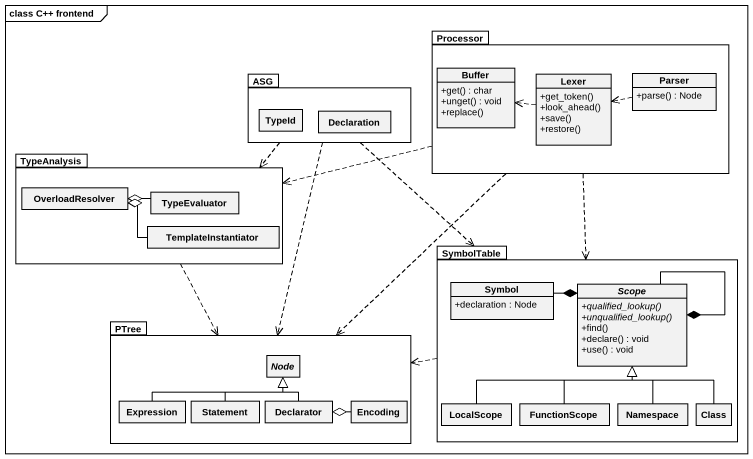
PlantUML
@startuml
mainframe class C++ frontend
hide circle
hide empty members
skinparam classAttributeIconSize 0
package Processor {
  class Buffer {
    +get() : char
    +unget() : void
    +replace()
  }
  class Lexer {
    +get_token()
    +look_ahead()
    +save()
    +restore()
  }
  class Parser {
    +parse() : Node
  }
}
package ASG {
  class TypeId
  class Declaration
}
package TypeAnalysis {
  class OverloadResolver
  class TypeEvaluator
  class TemplateInstantiator
}
package SymbolTable {
  class Symbol {
    +declaration : Node
  }
  abstract class Scope {
    {abstract} +qualified_lookup()
    {abstract} +unqualified_lookup()
    +find()
    +declare() : void
    +use() : void
  }
  class LocalScope
  class FunctionScope
  class "Namespace" as Namespace_
  class "Class" as Class_
}
package PTree {
  abstract class "Node" as Node_
  class Expression
  class Statement
  class Declarator
  class Encoding
}
Processor .left.> TypeAnalysis
Processor ..> SymbolTable
Processor ..> PTree
ASG .left.> TypeAnalysis
ASG ..> SymbolTable
ASG ..> PTree
Lexer .left.> Buffer
Parser .left.> Lexer
TypeAnalysis ..> PTree
OverloadResolver o-right- TypeEvaluator
OverloadResolver o-right- TemplateInstantiator
SymbolTable .left.> PTree
Scope *-left- Symbol
Scope *-- Scope
Expression -right-|> Node_
Statement -up-|> Node_
Declarator -up-|> Node_
Declarator o-right- Encoding
LocalScope -right-|> Scope
FunctionScope -up-|> Scope
Namespace_ -up-|> Scope
Class_ -up-|> Scope
@enduml
